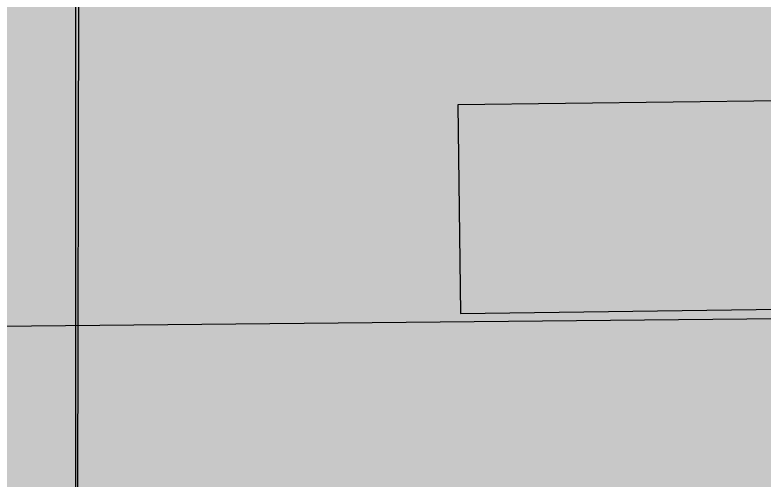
# Model space of a CAD drawing. Header units: millimetres. Extents: x 141848 to 1648660, y -821378 to -151356.
# Drawn here: x 173230 to 174307, y -272054 to -271387 of the extents above; entities that cross this region are included whole.
import ezdxf

# ---------------------------------------------------------------- set-up
doc = ezdxf.new("R2010")
doc.units = ezdxf.units.MM
doc.header["$MEASUREMENT"] = 0
doc.linetypes.add('Wipeout_Contour', pattern=[1000, 0, -1000])
for name, color, linetype in [('Cotations - 1_100', 7, 'Continuous'), ('Divers - Dessin général', 7, 'Continuous'), ('Sols_ Dalles', 7, 'Continuous'), ('TopoAlt', 7, 'Continuous')]:
    doc.layers.add(name, color=color, linetype=linetype)
doc.styles.add('STYLE_GENERE_2', font='')
doc.styles.get('STYLE_GENERE_2').set_extended_font_data('Arial')
doc.dimstyles.new('STYLE_GENERE__2', dxfattribs={"dimtxt": 250, "dimasz": 190, "dimexe": 1.25, "dimexo": 0.625, "dimgap": 0, "dimtad": 1, "dimlfac": 0.001, "dimtxsty": 'STYLE_GENERE_2', "dimblk": 'ARROWHEAD_6', "dimblk1": 'ARROWHEAD_6', "dimblk2": 'ARROWHEAD_6', "dimcen": 2.5, "dimse1": 1, "dimse2": 1, "dimclrd": 7, "dimclre": 7, "dimclrt": 7, "dimazin": 3, "dimtfac": 1, "dimtmove": 0, "dimatfit": 3})

# ---------------------------------------------------------------- blocks, each defined once
blk = doc.blocks.new('Dalle_27_1', base_point=(175317, -265609.8))
at = {"layer": 'Sols_ Dalles', "linetype": 'Continuous', "lineweight": 0, "true_color": 0x2e271c}
blk.add_hatch(color=250, dxfattribs=at).paths.add_polyline_path([(175317, -265609.8, 0.414214), (173317, -267609.8), (173317, -273599, 0.415791), (175327.8, -275599), (194877.9, -275451.7, 0.414214), (196867.1, -273441), (196856.2, -271418.8, -0.001346), (196856.2, -271408), (196856.2, -267609.8), (196856.2, -267109.8, 0.414214), (195356.2, -265609.8), (190394.7, -265609.8), (190394.7, -270609.8), (190571.1, -270609.8), (190571.1, -267596.8), (195571.1, -267563.7), (195571.1, -271408), (195571.2, -271408, 0.001346), (195571.2, -271425.7), (195571.1, -271425.7), (195582, -273450.5), (175394.7, -273590.2), (175394.7, -271810.1), (175394.7, -270609.8), (175394.7, -265609.8)])
at = {"layer": 'Sols_ Dalles', "color": 250, "linetype": 'Continuous', "lineweight": 5, "true_color": 0x1f1f1f, "flags": 128}
blk.add_lwpolyline([(175394.7, -273590.2), (175394.7, -271810.1), (175394.7, -270609.8), (175394.7, -265609.8), (175317, -265609.8, 0.414214), (173317, -267609.8), (173317, -273599, 0.415791)], format="xyb", dxfattribs=at)
blk = doc.blocks.new('Mur_128_1', base_point=(173871.5, -271816.1))
at = {"color": 254, "linetype": 'Wipeout_Contour', "lineweight": 0, "ltscale": 1308401.986214934}
blk.add_wipeout([(173871.5, -271816.1), (190563.1, -271598.6), (190559.2, -271298.7), (173867.5, -271516.1)], dxfattribs=at).dxf.layer = 'TopoAlt'
at = {"layer": 'TopoAlt', "color": 190, "linetype": 'Continuous', "lineweight": 5, "true_color": 0x8002ff, "flags": 128}
for points in [[(190559.2, -271298.7), (173867.5, -271516.1)], [(173867.5, -271516.1), (173871.5, -271816.1)], [(173871.5, -271816.1), (190563.1, -271598.6)]]:
    blk.add_lwpolyline(points, dxfattribs=at)
blk = doc.blocks.new('*D549')
at = {"layer": 'Cotations - 1_100', "color": 7, "linetype": 'Continuous', "lineweight": 5}
for p, q in [((170588.6, -259410.6), (170588.6, -259260.6)), ((170688.6, -259510.6), (170488.6, -259310.6)), ((170776.1, -259410.6), (170401.1, -259410.6)), ((170588.6, -271829.4), (170588.6, -259410.6)), ((170488.6, -271729.4), (170688.6, -271929.4)), ((170776.1, -271829.4), (170401.1, -271829.4)), ((170588.6, -271979.4), (170588.6, -271829.4))]:
    blk.add_line(p, q, dxfattribs=at)
at = {"layer": 'Cotations - 1_100', "color": 7, "lineweight": 5, "insert": (170538.6, -266047.4), "char_height": 250, "attachment_point": 7, "rotation": 90, "style": 'STYLE_GENERE_2'}
blk.add_mtext('\\A1;{\\pql;\\fArial|b0|i0|c0|p38;12,42}', dxfattribs=at)
blk = doc.blocks.new('ARROWHEAD_6')
at = {"color": 0, "linetype": 'Continuous', "lineweight": 0}
for p, q in [((-0.5, -0.5), (0.5, 0.5)), ((0, 0), (-1, 0))]:
    blk.add_line(p, q, dxfattribs=at)

msp = doc.modelspace()

# ---------------------------------------------------------------- hatches: boundary and pattern name
at = {"linetype": 'Continuous', "lineweight": 0, "true_color": 0x6f6f6f}
h = msp.add_hatch(color=8, dxfattribs=at)
h.paths.add_polyline_path([(141848.442, -295062.571), (269220.821, -293826.868), (269220.821, -270902.734), (268763.049, -270902.734), (254213.6, -271040.575), (254213.6, -163437.635), (153156.2, -163437.635), (153156.2, -271040.575), (153182.962, -271040.57), (153183.146, -272000.514, -0.40942736), (149183.681, -275935.042), (141848.442, -275935.042)])
h.paths.add_polyline_path([(158435.584, -260639.953), (155145.584, -260639.953), (155145.584, -248364.953), (155145.584, -243089.974), (155145.584, -242189.974), (158435.584, -242189.974)], flags=0)
h.paths.add_polyline_path([(161503.433, -171995.57), (161503.433, -193810.571), (161503.433, -230015.57), (161503.433, -260810.571), (196775.042, -260810.571), (196775.042, -222495.57), (186955.542, -222495.57), (186955.542, -218295.57), (196754.55, -218295.57), (196754.55, -208495.57), (196754.55, -204495.57), (193355.542, -204495.57), (193355.542, -195161.535), (195576.034, -195161.535), (195576.034, -189810.571), (217850.068, -189810.571), (217850.068, -262266.885), (245610.045, -262266.885), (245610.045, -253395.571), (245626.034, -253395.571), (246426.034, -253395.571), (247826.034, -253395.571), (247826.034, -248005.571), (247826.034, -246605.571), (245626.034, -246605.571), (245610.045, -246605.571), (245610.045, -171995.57), (212806.28, -171995.57)], flags=0)
h.paths.add_polyline_path([(162737.042, -269433.913, -0.09031866), (162858.773, -268727.623, -0.20144873), (163912.639, -267592.74, -0.10421145), (164718.006, -267415.055), (165317.979, -267409.371, -0.10404461), (166125.354, -267571.244, -0.23825546), (167284.257, -268953.318, -0.05518862), (167336.836, -269390.334), (167338.931, -269611.438), (167351.046, -270890.267), (167092.583, -271892.761, -0.26794919), (165370.083, -272909.124), (164770.11, -272914.808, -0.19371746), (163379.252, -272370.185, -0.07056876), (163028.663, -271931.262, -0.1316525), (162751.253, -270933.845)], flags=0)
h.paths.add_polyline_path([(175327.752, -275599.002, -0.4157911), (173316.986, -273599.031), (173316.986, -273452.052), (173330.488, -267377.824, -0.3805567), (175316.986, -265609.826), (175394.714, -265609.826), (175394.714, -270609.826), (190394.714, -270609.826), (190394.714, -265609.826), (195356.191, -265609.826, -0.41421356), (196856.191, -267109.826), (196856.191, -273660.699, -0.34550161), (195137.285, -275433.432)], flags=0)
h.paths.add_polyline_path([(205510.093, -271504.083, -0.13447393), (205230.948, -270484.937), (205230.948, -268984.937, -0.41421356), (207230.948, -266984.937), (207830.948, -266984.937, -0.41421356), (209830.948, -268984.937), (209830.948, -270484.937, -0.12882035), (209574.03, -271465.581, -0.27093629), (207830.948, -272484.937), (207230.948, -272484.937, -0.26498)], flags=0)
h.paths.add_polyline_path([(217862.687, -273329.325), (217869.949, -267730.336, -0.09856151), (218100.718, -266943.721), (218117.681, -266951.545, -0.258849), (219955.479, -265605.827), (219953.141, -265587.294), (220637.569, -265587.294), (220637.569, -265687.294), (220637.569, -270687.294), (250537.569, -270687.294), (250537.569, -265687.294), (252208.004, -265687.294), (254186.294, -265687.294), (254186.294, -267687.294), (254186.294, -271062.255, 0.00134576), (254186.323, -271073.021), (254197.209, -273095.233, -0.41421356), (252208.004, -275105.97), (243484.534, -275105.97, -0.00518896), (243431.438, -275116.103), (235447.992, -275196.191), (220071.012, -275253.24, -0.38655333), (217873.089, -273475.385, -0.02518922)], flags=0)

# ---------------------------------------------------------------- linework, layer by layer
at = {"color": 9, "linetype": 'Continuous', "lineweight": 5}
msp.add_lwpolyline([(173316.986, -273452.052), (173316.986, -273599.031, 0.4157911), (175327.752, -275599.002), (195137.285, -275433.432, 0.34550161), (196856.191, -273660.699), (196856.191, -267109.826, 0.41421356), (195356.191, -265609.826), (190394.714, -265609.826), (190394.714, -270609.826), (175394.714, -270609.826), (175394.714, -265609.826), (175316.986, -265609.826, 0.3805567), (173330.488, -267377.824)], format="xyb", close=True, dxfattribs=at)

# ---------------------------------------------------------------- block references
at = {"layer": 'Sols_ Dalles', "color": 250, "linetype": 'Continuous', "lineweight": 5, "true_color": 0x1f1f1f}
msp.add_blockref('Dalle_27_1', (175316.986, -265609.826), dxfattribs=at)

# ---------------------------------------------------------------- next in the draw order: block references
at = {"layer": 'TopoAlt', "color": 211, "lineweight": 5, "true_color": 0xfe55ff}
msp.add_blockref('Mur_128_1', (173871.458, -271816.121), dxfattribs=at)

# ---------------------------------------------------------------- next in the draw order: hatches: boundary and pattern name
at = {"layer": 'Sols_ Dalles', "linetype": 'Continuous', "lineweight": 0, "true_color": 0x2e271c}
h = msp.add_hatch(color=250, dxfattribs=at)
edge = h.paths.add_edge_path()
edge.add_arc((175316.986, -273599.031), 2000, 180, 270.308426)
edge.add_line((175327.752, -275599.002), (194877.901, -275451.732))
edge.add_arc((194867.135, -273451.761), 2000, 270.308426, 360.308426)
edge.add_line((196867.106, -273440.995), (196856.22, -271418.783))
edge.add_line((196856.22, -271418.783), (196856.22, -271563.708))
edge.add_line((196856.22, -271563.708), (195571.834, -271563.708))
edge.add_line((195571.834, -271563.708), (195581.991, -273450.488))
edge.add_line((195581.991, -273450.488), (175394.714, -273590.232))
edge.add_line((175394.714, -273590.232), (175394.714, -271810.115))
edge.add_line((175394.714, -271810.115), (175394.714, -271796.274))
edge.add_line((175394.714, -271796.274), (174332.384, -271810.115))
edge.add_line((174332.384, -271810.115), (174328.476, -271510.141))
edge.add_line((174328.476, -271510.141), (175394.714, -271496.248))
edge.add_line((175394.714, -271496.248), (175394.714, -270609.826))
edge.add_line((175394.714, -270609.826), (175394.714, -265609.826))
edge.add_line((175394.714, -265609.826), (175316.986, -265609.826))
edge.add_arc((175316.986, -267609.826), 2000, 90, 180)
edge.add_line((173316.986, -267609.826), (173316.986, -273599.031))

# ---------------------------------------------------------------- next in the draw order: linework, layer by layer
at = {"layer": 'Divers - Dessin général', "color": 14, "linetype": 'Continuous', "lineweight": 5, "true_color": 0x990000}
msp.add_lwpolyline([(254205.676, -163437.635), (254186.294, -271067.638), (152856.388, -272027.634), (152839.018, -197317.635), (152835.676, -163437.635)], close=True, dxfattribs=at)
at = {"layer": 'Sols_ Dalles', "color": 7, "linetype": 'Continuous', "lineweight": 5, "flags": 128}
msp.add_lwpolyline([(173316.986, -273599.031, 0.4157911), (175327.752, -275599.002), (194877.901, -275451.732, 0.41421356), (196867.106, -273440.995), (196856.22, -271418.783), (196856.22, -271563.708), (195571.834, -271563.708), (195581.991, -273450.488), (175394.714, -273590.232), (175394.714, -271810.115), (175394.714, -271796.274), (174332.384, -271810.115), (174328.476, -271510.141), (175394.714, -271496.248), (175394.714, -270609.826), (175394.714, -265609.826), (175316.986, -265609.826, 0.41421356), (173316.986, -267609.826)], format="xyb", close=True, dxfattribs=at)

# ---------------------------------------------------------------- next in the draw order: dimensions: what is measured, and where the dimension line sits
at = {"layer": 'Cotations - 1_100', "color": 7, "linetype": 'Continuous', "lineweight": 5}
dim = msp.add_linear_dim(base=(170588.579, -259410.571), p1=(173777.126, -271829.431), p2=(195375.042, -259410.571), angle=90, dimstyle='STYLE_GENERE__2', dxfattribs=at)
dim.commit()
dim.dimension.update_dxf_attribs({"geometry": '*D549', "text_midpoint": (170413.579, -265627.429), "dimtype": 160, "text_rotation": 90})

doc.saveas('drawing.dxf')
